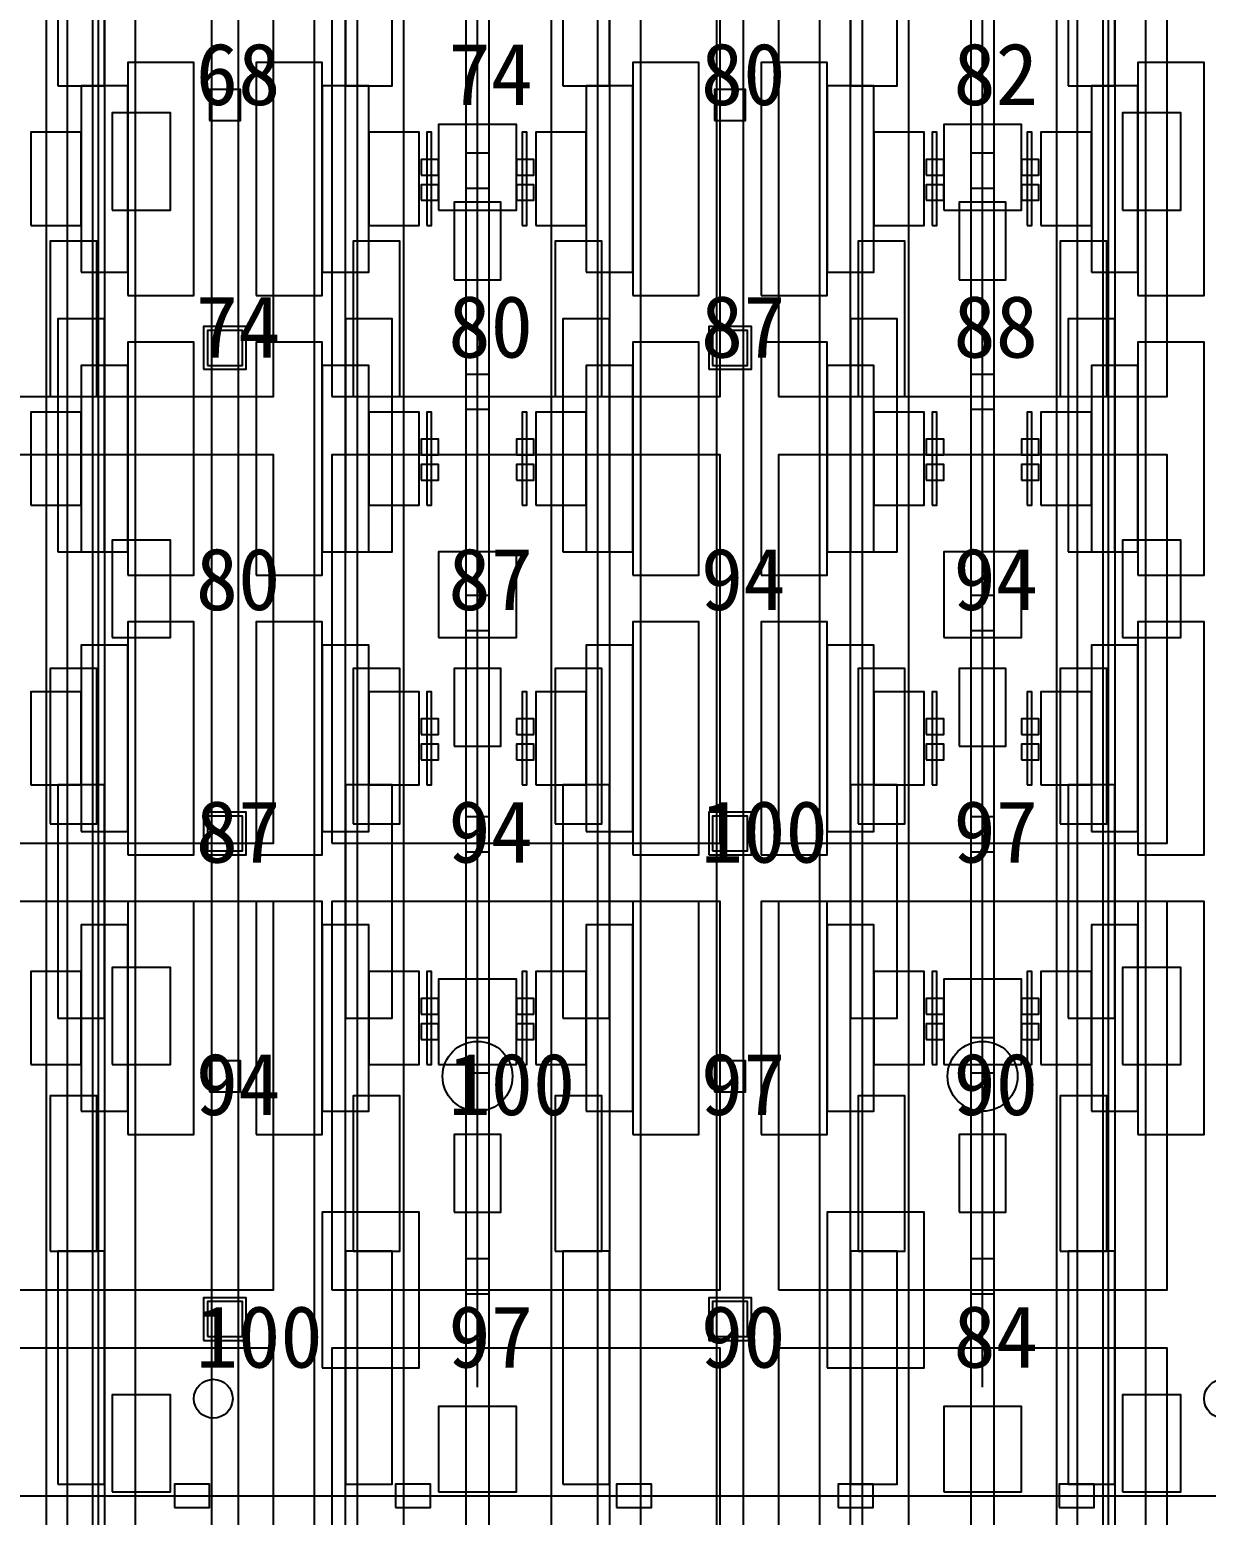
# Model space of a CAD drawing. Header units: metres. Extents: x -1640 to 1560, y -268 to 2338.
# Drawn here: x -351.77 to -321.49, y 2042.2 to 2080.44 of the extents above; entities that cross this region are included whole.
import ezdxf

# ---------------------------------------------------------------- set-up
doc = ezdxf.new("R2010")
doc.units = ezdxf.units.M
for name, color, linetype in [('1F_CHL', 4, 'Continuous'), ('1F_PUMP', 2, 'Continuous'), ('1F_SCR', 3, 'Continuous'), ('1F_STRUCT_COLUMN', 8, 'Continuous'), ('2F_CSF_LATERAL_RACK_CONCEPT', 9, 'Continuous'), ('2F_RFG', 5, 'Continuous'), ('2F_STRUCT_COLUMN', 8, 'Continuous'), ('2F_VMB', 6, 'Continuous'), ('3F_CLEANROOM_OVERHEAD_PIPE_DUCT_CONCEPT', 9, 'Continuous'), ('3F_EHS_EGRESS_DIST_M', 2, 'Continuous'), ('3F_EHS_EXTINGUISHER_HYDRANT_CABINET_CONCEPT', 1, 'Continuous'), ('3F_EHS_GAS_DETECTOR', 6, 'Continuous'), ('3F_ETCH', 2, 'Continuous'), ('3F_FOUP', 5, 'Continuous'), ('3F_OHT', 9, 'Continuous'), ('3F_OHTV', 1, 'Continuous'), ('3F_STK', 3, 'Continuous'), ('3F_STRUCT_COLUMN', 8, 'Continuous'), ('3F_TBAR', 6, 'Continuous'), ('4F_FFU', 1, 'Continuous'), ('4F_STRUCT_PLENUM_TRUSS_CONCEPT', 9, 'Continuous'), ('5F_CHL', 4, 'Continuous'), ('5F_PUMP', 2, 'Continuous'), ('5F_SCR', 3, 'Continuous'), ('5F_STRUCT_COLUMN', 8, 'Continuous'), ('6F_CSF_LATERAL_RACK_CONCEPT', 9, 'Continuous'), ('6F_RFG', 5, 'Continuous'), ('6F_STRUCT_COLUMN', 8, 'Continuous'), ('6F_VMB', 6, 'Continuous'), ('7F_CLEANROOM_OVERHEAD_PIPE_DUCT_CONCEPT', 9, 'Continuous'), ('7F_EHS_EGRESS_DIST_M', 2, 'Continuous'), ('7F_EHS_EXTINGUISHER_HYDRANT_CABINET_CONCEPT', 1, 'Continuous'), ('7F_EHS_GAS_DETECTOR', 6, 'Continuous'), ('7F_ETCH', 2, 'Continuous'), ('7F_FOUP', 5, 'Continuous'), ('7F_OHT', 9, 'Continuous'), ('7F_OHTV', 1, 'Continuous'), ('7F_STK', 3, 'Continuous'), ('7F_STRUCT_COLUMN', 8, 'Continuous'), ('7F_TBAR', 6, 'Continuous'), ('8F_FFU', 1, 'Continuous'), ('8F_STRUCT_PLENUM_TRUSS_CONCEPT', 9, 'Continuous'), ('EHS_TREATED_EXHAUST', 30, 'Continuous'), ('UTIL_PCW.R_CONCEPT', 1, 'Continuous'), ('UTIL_PCW.S_CONCEPT', 6, 'Continuous')]:
    doc.layers.add(name, color=color, linetype=linetype)

msp = doc.modelspace()

# ---------------------------------------------------------------- linework, layer by layer
at = {"layer": '1F_CHL'}
for points in [[(-349.65, 2075.8), (-348.15, 2075.8), (-348.15, 2078.3), (-349.65, 2078.3)], [(-323.65, 2075.8), (-322.15, 2075.8), (-322.15, 2078.3), (-323.65, 2078.3)], [(-349.65, 2064.8), (-348.15, 2064.8), (-348.15, 2067.3), (-349.65, 2067.3)], [(-323.65, 2064.8), (-322.15, 2064.8), (-322.15, 2067.3), (-323.65, 2067.3)], [(-349.65, 2053.8), (-348.15, 2053.8), (-348.15, 2056.3), (-349.65, 2056.3)], [(-323.65, 2053.8), (-322.15, 2053.8), (-322.15, 2056.3), (-323.65, 2056.3)], [(-349.65, 2042.8), (-348.15, 2042.8), (-348.15, 2045.3), (-349.65, 2045.3)], [(-323.65, 2042.8), (-322.15, 2042.8), (-322.15, 2045.3), (-323.65, 2045.3)]]:
    msp.add_lwpolyline(points, close=True, dxfattribs=at)
at = {"layer": '1F_PUMP'}
for points in [[(-351.25, 2071), (-350.05, 2071), (-350.05, 2075), (-351.25, 2075)], [(-343.45, 2071), (-342.25, 2071), (-342.25, 2075), (-343.45, 2075)], [(-338.25, 2071), (-337.05, 2071), (-337.05, 2075), (-338.25, 2075)], [(-330.45, 2071), (-329.25, 2071), (-329.25, 2075), (-330.45, 2075)], [(-325.25, 2071), (-324.05, 2071), (-324.05, 2075), (-325.25, 2075)], [(-351.25, 2060), (-350.05, 2060), (-350.05, 2064), (-351.25, 2064)], [(-343.45, 2060), (-342.25, 2060), (-342.25, 2064), (-343.45, 2064)], [(-338.25, 2060), (-337.05, 2060), (-337.05, 2064), (-338.25, 2064)], [(-330.45, 2060), (-329.25, 2060), (-329.25, 2064), (-330.45, 2064)], [(-325.25, 2060), (-324.05, 2060), (-324.05, 2064), (-325.25, 2064)], [(-351.25, 2049), (-350.05, 2049), (-350.05, 2053), (-351.25, 2053)], [(-343.45, 2049), (-342.25, 2049), (-342.25, 2053), (-343.45, 2053)], [(-338.25, 2049), (-337.05, 2049), (-337.05, 2053), (-338.25, 2053)], [(-330.45, 2049), (-329.25, 2049), (-329.25, 2053), (-330.45, 2053)], [(-325.25, 2049), (-324.05, 2049), (-324.05, 2053), (-325.25, 2053)]]:
    msp.add_lwpolyline(points, close=True, dxfattribs=at)
at = {"layer": '1F_SCR'}
for points in [[(-341.25, 2075.8), (-339.25, 2075.8), (-339.25, 2078), (-341.25, 2078)], [(-328.25, 2075.8), (-326.25, 2075.8), (-326.25, 2078), (-328.25, 2078)], [(-341.25, 2064.8), (-339.25, 2064.8), (-339.25, 2067), (-341.25, 2067)], [(-328.25, 2064.8), (-326.25, 2064.8), (-326.25, 2067), (-328.25, 2067)], [(-341.25, 2053.8), (-339.25, 2053.8), (-339.25, 2056), (-341.25, 2056)], [(-328.25, 2053.8), (-326.25, 2053.8), (-326.25, 2056), (-328.25, 2056)], [(-341.25, 2042.8), (-339.25, 2042.8), (-339.25, 2045), (-341.25, 2045)], [(-328.25, 2042.8), (-326.25, 2042.8), (-326.25, 2045), (-328.25, 2045)]]:
    msp.add_lwpolyline(points, close=True, dxfattribs=at)
at = {"layer": '1F_STRUCT_COLUMN'}
for points in [[(-347.3, 2071.7), (-346.2, 2071.7), (-346.2, 2072.8), (-347.3, 2072.8)], [(-334.3, 2071.7), (-333.2, 2071.7), (-333.2, 2072.8), (-334.3, 2072.8)], [(-347.3, 2059.2), (-346.2, 2059.2), (-346.2, 2060.3), (-347.3, 2060.3)], [(-334.3, 2059.2), (-333.2, 2059.2), (-333.2, 2060.3), (-334.3, 2060.3)], [(-347.3, 2046.7), (-346.2, 2046.7), (-346.2, 2047.8), (-347.3, 2047.8)], [(-334.3, 2046.7), (-333.2, 2046.7), (-333.2, 2047.8), (-334.3, 2047.8)]]:
    msp.add_lwpolyline(points, close=True, dxfattribs=at)
at = {"layer": '2F_CSF_LATERAL_RACK_CONCEPT'}
for points in [[(-349.85, 1970), (-349.05, 1970), (-349.05, 2113), (-349.85, 2113)], [(-344.45, 1970), (-343.65, 1970), (-343.65, 2113), (-344.45, 2113)], [(-336.85, 1970), (-336.05, 1970), (-336.05, 2113), (-336.85, 2113)], [(-331.45, 1970), (-330.65, 1970), (-330.65, 2113), (-331.45, 2113)], [(-323.85, 1970), (-323.05, 1970), (-323.05, 2113), (-323.85, 2113)]]:
    msp.add_lwpolyline(points, close=True, dxfattribs=at)
at = {"layer": '2F_RFG'}
for points in [[(-351.05, 2079), (-349.85, 2079), (-349.85, 2085), (-351.05, 2085)], [(-343.65, 2079), (-342.45, 2079), (-342.45, 2085), (-343.65, 2085)], [(-338.05, 2079), (-336.85, 2079), (-336.85, 2085), (-338.05, 2085)], [(-330.65, 2079), (-329.45, 2079), (-329.45, 2085), (-330.65, 2085)], [(-325.05, 2079), (-323.85, 2079), (-323.85, 2085), (-325.05, 2085)], [(-351.05, 2067), (-349.85, 2067), (-349.85, 2073), (-351.05, 2073)], [(-343.65, 2067), (-342.45, 2067), (-342.45, 2073), (-343.65, 2073)], [(-338.05, 2067), (-336.85, 2067), (-336.85, 2073), (-338.05, 2073)], [(-330.65, 2067), (-329.45, 2067), (-329.45, 2073), (-330.65, 2073)], [(-325.05, 2067), (-323.85, 2067), (-323.85, 2073), (-325.05, 2073)], [(-351.05, 2055), (-349.85, 2055), (-349.85, 2061), (-351.05, 2061)], [(-343.65, 2055), (-342.45, 2055), (-342.45, 2061), (-343.65, 2061)], [(-338.05, 2055), (-336.85, 2055), (-336.85, 2061), (-338.05, 2061)], [(-330.65, 2055), (-329.45, 2055), (-329.45, 2061), (-330.65, 2061)], [(-325.05, 2055), (-323.85, 2055), (-323.85, 2061), (-325.05, 2061)], [(-351.05, 2043), (-349.85, 2043), (-349.85, 2049), (-351.05, 2049)], [(-343.65, 2043), (-342.45, 2043), (-342.45, 2049), (-343.65, 2049)], [(-338.05, 2043), (-336.85, 2043), (-336.85, 2049), (-338.05, 2049)], [(-330.65, 2043), (-329.45, 2043), (-329.45, 2049), (-330.65, 2049)], [(-325.05, 2043), (-323.85, 2043), (-323.85, 2049), (-325.05, 2049)]]:
    msp.add_lwpolyline(points, close=True, dxfattribs=at)
at = {"layer": '2F_STRUCT_COLUMN'}
for points in [[(-347.2, 2071.8), (-346.3, 2071.8), (-346.3, 2072.7), (-347.2, 2072.7)], [(-334.2, 2071.8), (-333.3, 2071.8), (-333.3, 2072.7), (-334.2, 2072.7)], [(-347.2, 2059.3), (-346.3, 2059.3), (-346.3, 2060.2), (-347.2, 2060.2)], [(-334.2, 2059.3), (-333.3, 2059.3), (-333.3, 2060.2), (-334.2, 2060.2)], [(-347.2, 2046.8), (-346.3, 2046.8), (-346.3, 2047.7), (-347.2, 2047.7)], [(-334.2, 2046.8), (-333.3, 2046.8), (-333.3, 2047.7), (-334.2, 2047.7)]]:
    msp.add_lwpolyline(points, close=True, dxfattribs=at)
at = {"layer": '2F_VMB'}
for points in [[(-340.85, 2074), (-339.65, 2074), (-339.65, 2076), (-340.85, 2076)], [(-327.85, 2074), (-326.65, 2074), (-326.65, 2076), (-327.85, 2076)], [(-340.85, 2062), (-339.65, 2062), (-339.65, 2064), (-340.85, 2064)], [(-327.85, 2062), (-326.65, 2062), (-326.65, 2064), (-327.85, 2064)], [(-340.85, 2050), (-339.65, 2050), (-339.65, 2052), (-340.85, 2052)], [(-327.85, 2050), (-326.65, 2050), (-326.65, 2052), (-327.85, 2052)]]:
    msp.add_lwpolyline(points, close=True, dxfattribs=at)
at = {"layer": '3F_CLEANROOM_OVERHEAD_PIPE_DUCT_CONCEPT'}
for points in [[(-351.35, 1969), (-350.15, 1969), (-350.15, 2114), (-351.35, 2114)], [(-343.35, 1969), (-342.15, 1969), (-342.15, 2114), (-343.35, 2114)], [(-338.35, 1969), (-337.15, 1969), (-337.15, 2114), (-338.35, 2114)], [(-330.35, 1969), (-329.15, 1969), (-329.15, 2114), (-330.35, 2114)], [(-325.35, 1969), (-324.15, 1969), (-324.15, 2114), (-325.35, 2114)]]:
    msp.add_lwpolyline(points, close=True, dxfattribs=at)
at = {"layer": '3F_EHS_EXTINGUISHER_HYDRANT_CABINET_CONCEPT'}
for centre in [(-347.05, 2045.2), (-321.05, 2045.2)]:
    msp.add_circle(centre, 0.5, dxfattribs=at)
at = {"layer": '3F_EHS_GAS_DETECTOR'}
for centre in [(-340.25, 2053.5), (-327.25, 2053.5)]:
    msp.add_circle(centre, 0.9, dxfattribs=at)
at = {"layer": '3F_ETCH'}
for points in [[(-349.25, 2073.6), (-347.55, 2073.6), (-347.55, 2079.6), (-349.25, 2079.6)], [(-345.95, 2073.6), (-344.25, 2073.6), (-344.25, 2079.6), (-345.95, 2079.6)], [(-336.25, 2073.6), (-334.55, 2073.6), (-334.55, 2079.6), (-336.25, 2079.6)], [(-332.95, 2073.6), (-331.25, 2073.6), (-331.25, 2079.6), (-332.95, 2079.6)], [(-323.25, 2073.6), (-321.55, 2073.6), (-321.55, 2079.6), (-323.25, 2079.6)], [(-350.45, 2074.2), (-349.25, 2074.2), (-349.25, 2079), (-350.45, 2079)], [(-344.25, 2074.2), (-343.05, 2074.2), (-343.05, 2079), (-344.25, 2079)], [(-337.45, 2074.2), (-336.25, 2074.2), (-336.25, 2079), (-337.45, 2079)], [(-331.25, 2074.2), (-330.05, 2074.2), (-330.05, 2079), (-331.25, 2079)], [(-324.45, 2074.2), (-323.25, 2074.2), (-323.25, 2079), (-324.45, 2079)], [(-351.75, 2075.4), (-350.45, 2075.4), (-350.45, 2077.8), (-351.75, 2077.8)], [(-343.05, 2075.4), (-341.75, 2075.4), (-341.75, 2077.8), (-343.05, 2077.8)], [(-338.75, 2075.4), (-337.45, 2075.4), (-337.45, 2077.8), (-338.75, 2077.8)], [(-330.05, 2075.4), (-328.75, 2075.4), (-328.75, 2077.8), (-330.05, 2077.8)], [(-325.75, 2075.4), (-324.45, 2075.4), (-324.45, 2077.8), (-325.75, 2077.8)], [(-349.25, 2066.4), (-347.55, 2066.4), (-347.55, 2072.4), (-349.25, 2072.4)], [(-345.95, 2066.4), (-344.25, 2066.4), (-344.25, 2072.4), (-345.95, 2072.4)], [(-336.25, 2066.4), (-334.55, 2066.4), (-334.55, 2072.4), (-336.25, 2072.4)], [(-332.95, 2066.4), (-331.25, 2066.4), (-331.25, 2072.4), (-332.95, 2072.4)], [(-323.25, 2066.4), (-321.55, 2066.4), (-321.55, 2072.4), (-323.25, 2072.4)], [(-350.45, 2067), (-349.25, 2067), (-349.25, 2071.8), (-350.45, 2071.8)], [(-344.25, 2067), (-343.05, 2067), (-343.05, 2071.8), (-344.25, 2071.8)], [(-337.45, 2067), (-336.25, 2067), (-336.25, 2071.8), (-337.45, 2071.8)], [(-331.25, 2067), (-330.05, 2067), (-330.05, 2071.8), (-331.25, 2071.8)], [(-324.45, 2067), (-323.25, 2067), (-323.25, 2071.8), (-324.45, 2071.8)], [(-351.75, 2068.2), (-350.45, 2068.2), (-350.45, 2070.6), (-351.75, 2070.6)], [(-343.05, 2068.2), (-341.75, 2068.2), (-341.75, 2070.6), (-343.05, 2070.6)], [(-338.75, 2068.2), (-337.45, 2068.2), (-337.45, 2070.6), (-338.75, 2070.6)], [(-330.05, 2068.2), (-328.75, 2068.2), (-328.75, 2070.6), (-330.05, 2070.6)], [(-325.75, 2068.2), (-324.45, 2068.2), (-324.45, 2070.6), (-325.75, 2070.6)], [(-349.25, 2059.2), (-347.55, 2059.2), (-347.55, 2065.2), (-349.25, 2065.2)], [(-345.95, 2059.2), (-344.25, 2059.2), (-344.25, 2065.2), (-345.95, 2065.2)], [(-336.25, 2059.2), (-334.55, 2059.2), (-334.55, 2065.2), (-336.25, 2065.2)], [(-332.95, 2059.2), (-331.25, 2059.2), (-331.25, 2065.2), (-332.95, 2065.2)], [(-323.25, 2059.2), (-321.55, 2059.2), (-321.55, 2065.2), (-323.25, 2065.2)], [(-350.45, 2059.8), (-349.25, 2059.8), (-349.25, 2064.6), (-350.45, 2064.6)], [(-344.25, 2059.8), (-343.05, 2059.8), (-343.05, 2064.6), (-344.25, 2064.6)], [(-337.45, 2059.8), (-336.25, 2059.8), (-336.25, 2064.6), (-337.45, 2064.6)], [(-331.25, 2059.8), (-330.05, 2059.8), (-330.05, 2064.6), (-331.25, 2064.6)], [(-324.45, 2059.8), (-323.25, 2059.8), (-323.25, 2064.6), (-324.45, 2064.6)], [(-351.75, 2061), (-350.45, 2061), (-350.45, 2063.4), (-351.75, 2063.4)], [(-343.05, 2061), (-341.75, 2061), (-341.75, 2063.4), (-343.05, 2063.4)], [(-338.75, 2061), (-337.45, 2061), (-337.45, 2063.4), (-338.75, 2063.4)], [(-330.05, 2061), (-328.75, 2061), (-328.75, 2063.4), (-330.05, 2063.4)], [(-325.75, 2061), (-324.45, 2061), (-324.45, 2063.4), (-325.75, 2063.4)], [(-349.25, 2052), (-347.55, 2052), (-347.55, 2058), (-349.25, 2058)], [(-345.95, 2052), (-344.25, 2052), (-344.25, 2058), (-345.95, 2058)], [(-336.25, 2052), (-334.55, 2052), (-334.55, 2058), (-336.25, 2058)], [(-332.95, 2052), (-331.25, 2052), (-331.25, 2058), (-332.95, 2058)], [(-323.25, 2052), (-321.55, 2052), (-321.55, 2058), (-323.25, 2058)], [(-350.45, 2052.6), (-349.25, 2052.6), (-349.25, 2057.4), (-350.45, 2057.4)], [(-344.25, 2052.6), (-343.05, 2052.6), (-343.05, 2057.4), (-344.25, 2057.4)], [(-337.45, 2052.6), (-336.25, 2052.6), (-336.25, 2057.4), (-337.45, 2057.4)], [(-331.25, 2052.6), (-330.05, 2052.6), (-330.05, 2057.4), (-331.25, 2057.4)], [(-324.45, 2052.6), (-323.25, 2052.6), (-323.25, 2057.4), (-324.45, 2057.4)], [(-351.75, 2053.8), (-350.45, 2053.8), (-350.45, 2056.2), (-351.75, 2056.2)], [(-343.05, 2053.8), (-341.75, 2053.8), (-341.75, 2056.2), (-343.05, 2056.2)], [(-338.75, 2053.8), (-337.45, 2053.8), (-337.45, 2056.2), (-338.75, 2056.2)], [(-330.05, 2053.8), (-328.75, 2053.8), (-328.75, 2056.2), (-330.05, 2056.2)], [(-325.75, 2053.8), (-324.45, 2053.8), (-324.45, 2056.2), (-325.75, 2056.2)]]:
    msp.add_lwpolyline(points, close=True, dxfattribs=at)
at = {"layer": '3F_FOUP'}
for points in [[(-341.7, 2076.7), (-341.25, 2076.7), (-341.25, 2077.1), (-341.7, 2077.1)], [(-339.25, 2076.7), (-338.8, 2076.7), (-338.8, 2077.1), (-339.25, 2077.1)], [(-328.7, 2076.7), (-328.25, 2076.7), (-328.25, 2077.1), (-328.7, 2077.1)], [(-326.25, 2076.7), (-325.8, 2076.7), (-325.8, 2077.1), (-326.25, 2077.1)], [(-341.7, 2076.05), (-341.25, 2076.05), (-341.25, 2076.45), (-341.7, 2076.45)], [(-339.25, 2076.05), (-338.8, 2076.05), (-338.8, 2076.45), (-339.25, 2076.45)], [(-328.7, 2076.05), (-328.25, 2076.05), (-328.25, 2076.45), (-328.7, 2076.45)], [(-326.25, 2076.05), (-325.8, 2076.05), (-325.8, 2076.45), (-326.25, 2076.45)], [(-341.7, 2069.5), (-341.25, 2069.5), (-341.25, 2069.9), (-341.7, 2069.9)], [(-339.25, 2069.5), (-338.8, 2069.5), (-338.8, 2069.9), (-339.25, 2069.9)], [(-328.7, 2069.5), (-328.25, 2069.5), (-328.25, 2069.9), (-328.7, 2069.9)], [(-326.25, 2069.5), (-325.8, 2069.5), (-325.8, 2069.9), (-326.25, 2069.9)], [(-341.7, 2068.85), (-341.25, 2068.85), (-341.25, 2069.25), (-341.7, 2069.25)], [(-339.25, 2068.85), (-338.8, 2068.85), (-338.8, 2069.25), (-339.25, 2069.25)], [(-328.7, 2068.85), (-328.25, 2068.85), (-328.25, 2069.25), (-328.7, 2069.25)], [(-326.25, 2068.85), (-325.8, 2068.85), (-325.8, 2069.25), (-326.25, 2069.25)], [(-341.7, 2062.3), (-341.25, 2062.3), (-341.25, 2062.7), (-341.7, 2062.7)], [(-339.25, 2062.3), (-338.8, 2062.3), (-338.8, 2062.7), (-339.25, 2062.7)], [(-328.7, 2062.3), (-328.25, 2062.3), (-328.25, 2062.7), (-328.7, 2062.7)], [(-326.25, 2062.3), (-325.8, 2062.3), (-325.8, 2062.7), (-326.25, 2062.7)], [(-341.7, 2061.65), (-341.25, 2061.65), (-341.25, 2062.05), (-341.7, 2062.05)], [(-339.25, 2061.65), (-338.8, 2061.65), (-338.8, 2062.05), (-339.25, 2062.05)], [(-328.7, 2061.65), (-328.25, 2061.65), (-328.25, 2062.05), (-328.7, 2062.05)], [(-326.25, 2061.65), (-325.8, 2061.65), (-325.8, 2062.05), (-326.25, 2062.05)], [(-341.7, 2055.1), (-341.25, 2055.1), (-341.25, 2055.5), (-341.7, 2055.5)], [(-339.25, 2055.1), (-338.8, 2055.1), (-338.8, 2055.5), (-339.25, 2055.5)], [(-328.7, 2055.1), (-328.25, 2055.1), (-328.25, 2055.5), (-328.7, 2055.5)], [(-326.25, 2055.1), (-325.8, 2055.1), (-325.8, 2055.5), (-326.25, 2055.5)], [(-341.7, 2054.45), (-341.25, 2054.45), (-341.25, 2054.85), (-341.7, 2054.85)], [(-339.25, 2054.45), (-338.8, 2054.45), (-338.8, 2054.85), (-339.25, 2054.85)], [(-328.7, 2054.45), (-328.25, 2054.45), (-328.25, 2054.85), (-328.7, 2054.85)], [(-326.25, 2054.45), (-325.8, 2054.45), (-325.8, 2054.85), (-326.25, 2054.85)]]:
    msp.add_lwpolyline(points, close=True, dxfattribs=at)
at = {"layer": '3F_OHT'}
for p, q in [((-340.25, 2045.5), (-340.25, 2114)), ((-327.25, 2045.5), (-327.25, 2114)), ((-470, 2042.7), (-249.5, 2042.7))]:
    msp.add_line(p, q, dxfattribs=at)
at = {"layer": '3F_OHTV'}
for points in [[(-340.55, 2076.36), (-339.95, 2076.36), (-339.95, 2077.26), (-340.55, 2077.26)], [(-327.55, 2076.36), (-326.95, 2076.36), (-326.95, 2077.26), (-327.55, 2077.26)], [(-340.55, 2070.67), (-339.95, 2070.67), (-339.95, 2071.57), (-340.55, 2071.57)], [(-327.55, 2070.67), (-326.95, 2070.67), (-326.95, 2071.57), (-327.55, 2071.57)], [(-340.55, 2064.98), (-339.95, 2064.98), (-339.95, 2065.88), (-340.55, 2065.88)], [(-327.55, 2064.98), (-326.95, 2064.98), (-326.95, 2065.88), (-327.55, 2065.88)], [(-340.55, 2059.28), (-339.95, 2059.28), (-339.95, 2060.18), (-340.55, 2060.18)], [(-327.55, 2059.28), (-326.95, 2059.28), (-326.95, 2060.18), (-327.55, 2060.18)], [(-340.55, 2053.59), (-339.95, 2053.59), (-339.95, 2054.49), (-340.55, 2054.49)], [(-327.55, 2053.59), (-326.95, 2053.59), (-326.95, 2054.49), (-327.55, 2054.49)], [(-340.55, 2047.9), (-339.95, 2047.9), (-339.95, 2048.8), (-340.55, 2048.8)], [(-327.55, 2047.9), (-326.95, 2047.9), (-326.95, 2048.8), (-327.55, 2048.8)], [(-348.05, 2042.4), (-347.15, 2042.4), (-347.15, 2043), (-348.05, 2043)], [(-342.36, 2042.4), (-341.46, 2042.4), (-341.46, 2043), (-342.36, 2043)], [(-336.67, 2042.4), (-335.77, 2042.4), (-335.77, 2043), (-336.67, 2043)], [(-330.97, 2042.4), (-330.07, 2042.4), (-330.07, 2043), (-330.97, 2043)], [(-325.28, 2042.4), (-324.38, 2042.4), (-324.38, 2043), (-325.28, 2043)]]:
    msp.add_lwpolyline(points, close=True, dxfattribs=at)
at = {"layer": '3F_STK'}
for points in [[(-344.25, 2046), (-341.75, 2046), (-341.75, 2050), (-344.25, 2050)], [(-331.25, 2046), (-328.75, 2046), (-328.75, 2050), (-331.25, 2050)]]:
    msp.add_lwpolyline(points, close=True, dxfattribs=at)
at = {"layer": '3F_STRUCT_COLUMN'}
for points in [[(-347.15, 2078.1), (-346.35, 2078.1), (-346.35, 2078.9), (-347.15, 2078.9)], [(-334.15, 2078.1), (-333.35, 2078.1), (-333.35, 2078.9), (-334.15, 2078.9)], [(-347.15, 2053.1), (-346.35, 2053.1), (-346.35, 2053.9), (-347.15, 2053.9)], [(-334.15, 2053.1), (-333.35, 2053.1), (-333.35, 2053.9), (-334.15, 2053.9)]]:
    msp.add_lwpolyline(points, close=True, dxfattribs=at)
at = {"layer": '3F_TBAR'}
for points in [[(-341.55, 2075.4), (-341.43, 2075.4), (-341.43, 2077.8), (-341.55, 2077.8)], [(-339.1, 2075.4), (-338.98, 2075.4), (-338.98, 2077.8), (-339.1, 2077.8)], [(-328.55, 2075.4), (-328.43, 2075.4), (-328.43, 2077.8), (-328.55, 2077.8)], [(-326.1, 2075.4), (-325.98, 2075.4), (-325.98, 2077.8), (-326.1, 2077.8)], [(-341.55, 2068.2), (-341.43, 2068.2), (-341.43, 2070.6), (-341.55, 2070.6)], [(-339.1, 2068.2), (-338.98, 2068.2), (-338.98, 2070.6), (-339.1, 2070.6)], [(-328.55, 2068.2), (-328.43, 2068.2), (-328.43, 2070.6), (-328.55, 2070.6)], [(-326.1, 2068.2), (-325.98, 2068.2), (-325.98, 2070.6), (-326.1, 2070.6)], [(-341.55, 2061), (-341.43, 2061), (-341.43, 2063.4), (-341.55, 2063.4)], [(-339.1, 2061), (-338.98, 2061), (-338.98, 2063.4), (-339.1, 2063.4)], [(-328.55, 2061), (-328.43, 2061), (-328.43, 2063.4), (-328.55, 2063.4)], [(-326.1, 2061), (-325.98, 2061), (-325.98, 2063.4), (-326.1, 2063.4)], [(-341.55, 2053.8), (-341.43, 2053.8), (-341.43, 2056.2), (-341.55, 2056.2)], [(-339.1, 2053.8), (-338.98, 2053.8), (-338.98, 2056.2), (-339.1, 2056.2)], [(-328.55, 2053.8), (-328.43, 2053.8), (-328.43, 2056.2), (-328.55, 2056.2)], [(-326.1, 2053.8), (-325.98, 2053.8), (-325.98, 2056.2), (-326.1, 2056.2)]]:
    msp.add_lwpolyline(points, close=True, dxfattribs=at)
at = {"layer": '4F_FFU'}
for points in [[(-355.5, 2071), (-345.5, 2071), (-345.5, 2081), (-355.5, 2081)], [(-344, 2071), (-334, 2071), (-334, 2081), (-344, 2081)], [(-332.5, 2071), (-322.5, 2071), (-322.5, 2081), (-332.5, 2081)], [(-355.5, 2059.5), (-345.5, 2059.5), (-345.5, 2069.5), (-355.5, 2069.5)], [(-344, 2059.5), (-334, 2059.5), (-334, 2069.5), (-344, 2069.5)], [(-332.5, 2059.5), (-322.5, 2059.5), (-322.5, 2069.5), (-332.5, 2069.5)], [(-355.5, 2048), (-345.5, 2048), (-345.5, 2058), (-355.5, 2058)], [(-344, 2048), (-334, 2048), (-334, 2058), (-344, 2058)], [(-332.5, 2048), (-322.5, 2048), (-322.5, 2058), (-332.5, 2058)], [(-355.5, 2036.5), (-345.5, 2036.5), (-345.5, 2046.5), (-355.5, 2046.5)], [(-344, 2036.5), (-334, 2036.5), (-334, 2046.5), (-344, 2046.5)], [(-332.5, 2036.5), (-322.5, 2036.5), (-322.5, 2046.5), (-332.5, 2046.5)]]:
    msp.add_lwpolyline(points, close=True, dxfattribs=at)
at = {"layer": '4F_STRUCT_PLENUM_TRUSS_CONCEPT'}
for points in [[(-347.1, 1966), (-346.4, 1966), (-346.4, 2117), (-347.1, 2117)], [(-334.1, 1966), (-333.4, 1966), (-333.4, 2117), (-334.1, 2117)]]:
    msp.add_lwpolyline(points, close=True, dxfattribs=at)
at = {"layer": '5F_CHL'}
for points in [[(-349.65, 2075.8), (-348.15, 2075.8), (-348.15, 2078.3), (-349.65, 2078.3)], [(-323.65, 2075.8), (-322.15, 2075.8), (-322.15, 2078.3), (-323.65, 2078.3)], [(-349.65, 2064.8), (-348.15, 2064.8), (-348.15, 2067.3), (-349.65, 2067.3)], [(-323.65, 2064.8), (-322.15, 2064.8), (-322.15, 2067.3), (-323.65, 2067.3)], [(-349.65, 2053.8), (-348.15, 2053.8), (-348.15, 2056.3), (-349.65, 2056.3)], [(-323.65, 2053.8), (-322.15, 2053.8), (-322.15, 2056.3), (-323.65, 2056.3)], [(-349.65, 2042.8), (-348.15, 2042.8), (-348.15, 2045.3), (-349.65, 2045.3)], [(-323.65, 2042.8), (-322.15, 2042.8), (-322.15, 2045.3), (-323.65, 2045.3)]]:
    msp.add_lwpolyline(points, close=True, dxfattribs=at)
at = {"layer": '5F_PUMP'}
for points in [[(-351.25, 2071), (-350.05, 2071), (-350.05, 2075), (-351.25, 2075)], [(-343.45, 2071), (-342.25, 2071), (-342.25, 2075), (-343.45, 2075)], [(-338.25, 2071), (-337.05, 2071), (-337.05, 2075), (-338.25, 2075)], [(-330.45, 2071), (-329.25, 2071), (-329.25, 2075), (-330.45, 2075)], [(-325.25, 2071), (-324.05, 2071), (-324.05, 2075), (-325.25, 2075)], [(-351.25, 2060), (-350.05, 2060), (-350.05, 2064), (-351.25, 2064)], [(-343.45, 2060), (-342.25, 2060), (-342.25, 2064), (-343.45, 2064)], [(-338.25, 2060), (-337.05, 2060), (-337.05, 2064), (-338.25, 2064)], [(-330.45, 2060), (-329.25, 2060), (-329.25, 2064), (-330.45, 2064)], [(-325.25, 2060), (-324.05, 2060), (-324.05, 2064), (-325.25, 2064)], [(-351.25, 2049), (-350.05, 2049), (-350.05, 2053), (-351.25, 2053)], [(-343.45, 2049), (-342.25, 2049), (-342.25, 2053), (-343.45, 2053)], [(-338.25, 2049), (-337.05, 2049), (-337.05, 2053), (-338.25, 2053)], [(-330.45, 2049), (-329.25, 2049), (-329.25, 2053), (-330.45, 2053)], [(-325.25, 2049), (-324.05, 2049), (-324.05, 2053), (-325.25, 2053)]]:
    msp.add_lwpolyline(points, close=True, dxfattribs=at)
at = {"layer": '5F_SCR'}
for points in [[(-341.25, 2075.8), (-339.25, 2075.8), (-339.25, 2078), (-341.25, 2078)], [(-328.25, 2075.8), (-326.25, 2075.8), (-326.25, 2078), (-328.25, 2078)], [(-341.25, 2064.8), (-339.25, 2064.8), (-339.25, 2067), (-341.25, 2067)], [(-328.25, 2064.8), (-326.25, 2064.8), (-326.25, 2067), (-328.25, 2067)], [(-341.25, 2053.8), (-339.25, 2053.8), (-339.25, 2056), (-341.25, 2056)], [(-328.25, 2053.8), (-326.25, 2053.8), (-326.25, 2056), (-328.25, 2056)], [(-341.25, 2042.8), (-339.25, 2042.8), (-339.25, 2045), (-341.25, 2045)], [(-328.25, 2042.8), (-326.25, 2042.8), (-326.25, 2045), (-328.25, 2045)]]:
    msp.add_lwpolyline(points, close=True, dxfattribs=at)
at = {"layer": '5F_STRUCT_COLUMN'}
for points in [[(-347.3, 2071.7), (-346.2, 2071.7), (-346.2, 2072.8), (-347.3, 2072.8)], [(-334.3, 2071.7), (-333.2, 2071.7), (-333.2, 2072.8), (-334.3, 2072.8)], [(-347.3, 2059.2), (-346.2, 2059.2), (-346.2, 2060.3), (-347.3, 2060.3)], [(-334.3, 2059.2), (-333.2, 2059.2), (-333.2, 2060.3), (-334.3, 2060.3)], [(-347.3, 2046.7), (-346.2, 2046.7), (-346.2, 2047.8), (-347.3, 2047.8)], [(-334.3, 2046.7), (-333.2, 2046.7), (-333.2, 2047.8), (-334.3, 2047.8)]]:
    msp.add_lwpolyline(points, close=True, dxfattribs=at)
at = {"layer": '6F_CSF_LATERAL_RACK_CONCEPT'}
for points in [[(-349.85, 1970), (-349.05, 1970), (-349.05, 2113), (-349.85, 2113)], [(-344.45, 1970), (-343.65, 1970), (-343.65, 2113), (-344.45, 2113)], [(-336.85, 1970), (-336.05, 1970), (-336.05, 2113), (-336.85, 2113)], [(-331.45, 1970), (-330.65, 1970), (-330.65, 2113), (-331.45, 2113)], [(-323.85, 1970), (-323.05, 1970), (-323.05, 2113), (-323.85, 2113)]]:
    msp.add_lwpolyline(points, close=True, dxfattribs=at)
at = {"layer": '6F_RFG'}
for points in [[(-351.05, 2079), (-349.85, 2079), (-349.85, 2085), (-351.05, 2085)], [(-343.65, 2079), (-342.45, 2079), (-342.45, 2085), (-343.65, 2085)], [(-338.05, 2079), (-336.85, 2079), (-336.85, 2085), (-338.05, 2085)], [(-330.65, 2079), (-329.45, 2079), (-329.45, 2085), (-330.65, 2085)], [(-325.05, 2079), (-323.85, 2079), (-323.85, 2085), (-325.05, 2085)], [(-351.05, 2067), (-349.85, 2067), (-349.85, 2073), (-351.05, 2073)], [(-343.65, 2067), (-342.45, 2067), (-342.45, 2073), (-343.65, 2073)], [(-338.05, 2067), (-336.85, 2067), (-336.85, 2073), (-338.05, 2073)], [(-330.65, 2067), (-329.45, 2067), (-329.45, 2073), (-330.65, 2073)], [(-325.05, 2067), (-323.85, 2067), (-323.85, 2073), (-325.05, 2073)], [(-351.05, 2055), (-349.85, 2055), (-349.85, 2061), (-351.05, 2061)], [(-343.65, 2055), (-342.45, 2055), (-342.45, 2061), (-343.65, 2061)], [(-338.05, 2055), (-336.85, 2055), (-336.85, 2061), (-338.05, 2061)], [(-330.65, 2055), (-329.45, 2055), (-329.45, 2061), (-330.65, 2061)], [(-325.05, 2055), (-323.85, 2055), (-323.85, 2061), (-325.05, 2061)], [(-351.05, 2043), (-349.85, 2043), (-349.85, 2049), (-351.05, 2049)], [(-343.65, 2043), (-342.45, 2043), (-342.45, 2049), (-343.65, 2049)], [(-338.05, 2043), (-336.85, 2043), (-336.85, 2049), (-338.05, 2049)], [(-330.65, 2043), (-329.45, 2043), (-329.45, 2049), (-330.65, 2049)], [(-325.05, 2043), (-323.85, 2043), (-323.85, 2049), (-325.05, 2049)]]:
    msp.add_lwpolyline(points, close=True, dxfattribs=at)
at = {"layer": '6F_STRUCT_COLUMN'}
for points in [[(-347.2, 2071.8), (-346.3, 2071.8), (-346.3, 2072.7), (-347.2, 2072.7)], [(-334.2, 2071.8), (-333.3, 2071.8), (-333.3, 2072.7), (-334.2, 2072.7)], [(-347.2, 2059.3), (-346.3, 2059.3), (-346.3, 2060.2), (-347.2, 2060.2)], [(-334.2, 2059.3), (-333.3, 2059.3), (-333.3, 2060.2), (-334.2, 2060.2)], [(-347.2, 2046.8), (-346.3, 2046.8), (-346.3, 2047.7), (-347.2, 2047.7)], [(-334.2, 2046.8), (-333.3, 2046.8), (-333.3, 2047.7), (-334.2, 2047.7)]]:
    msp.add_lwpolyline(points, close=True, dxfattribs=at)
at = {"layer": '6F_VMB'}
for points in [[(-340.85, 2074), (-339.65, 2074), (-339.65, 2076), (-340.85, 2076)], [(-327.85, 2074), (-326.65, 2074), (-326.65, 2076), (-327.85, 2076)], [(-340.85, 2062), (-339.65, 2062), (-339.65, 2064), (-340.85, 2064)], [(-327.85, 2062), (-326.65, 2062), (-326.65, 2064), (-327.85, 2064)], [(-340.85, 2050), (-339.65, 2050), (-339.65, 2052), (-340.85, 2052)], [(-327.85, 2050), (-326.65, 2050), (-326.65, 2052), (-327.85, 2052)]]:
    msp.add_lwpolyline(points, close=True, dxfattribs=at)
at = {"layer": '7F_CLEANROOM_OVERHEAD_PIPE_DUCT_CONCEPT'}
for points in [[(-351.35, 1969), (-350.15, 1969), (-350.15, 2114), (-351.35, 2114)], [(-343.35, 1969), (-342.15, 1969), (-342.15, 2114), (-343.35, 2114)], [(-338.35, 1969), (-337.15, 1969), (-337.15, 2114), (-338.35, 2114)], [(-330.35, 1969), (-329.15, 1969), (-329.15, 2114), (-330.35, 2114)], [(-325.35, 1969), (-324.15, 1969), (-324.15, 2114), (-325.35, 2114)]]:
    msp.add_lwpolyline(points, close=True, dxfattribs=at)
at = {"layer": '7F_EHS_EXTINGUISHER_HYDRANT_CABINET_CONCEPT'}
for centre in [(-347.05, 2045.2), (-321.05, 2045.2)]:
    msp.add_circle(centre, 0.5, dxfattribs=at)
at = {"layer": '7F_EHS_GAS_DETECTOR'}
for centre in [(-340.25, 2053.5), (-327.25, 2053.5)]:
    msp.add_circle(centre, 0.9, dxfattribs=at)
at = {"layer": '7F_ETCH'}
for points in [[(-349.25, 2073.6), (-347.55, 2073.6), (-347.55, 2079.6), (-349.25, 2079.6)], [(-345.95, 2073.6), (-344.25, 2073.6), (-344.25, 2079.6), (-345.95, 2079.6)], [(-336.25, 2073.6), (-334.55, 2073.6), (-334.55, 2079.6), (-336.25, 2079.6)], [(-332.95, 2073.6), (-331.25, 2073.6), (-331.25, 2079.6), (-332.95, 2079.6)], [(-323.25, 2073.6), (-321.55, 2073.6), (-321.55, 2079.6), (-323.25, 2079.6)], [(-350.45, 2074.2), (-349.25, 2074.2), (-349.25, 2079), (-350.45, 2079)], [(-344.25, 2074.2), (-343.05, 2074.2), (-343.05, 2079), (-344.25, 2079)], [(-337.45, 2074.2), (-336.25, 2074.2), (-336.25, 2079), (-337.45, 2079)], [(-331.25, 2074.2), (-330.05, 2074.2), (-330.05, 2079), (-331.25, 2079)], [(-324.45, 2074.2), (-323.25, 2074.2), (-323.25, 2079), (-324.45, 2079)], [(-351.75, 2075.4), (-350.45, 2075.4), (-350.45, 2077.8), (-351.75, 2077.8)], [(-343.05, 2075.4), (-341.75, 2075.4), (-341.75, 2077.8), (-343.05, 2077.8)], [(-338.75, 2075.4), (-337.45, 2075.4), (-337.45, 2077.8), (-338.75, 2077.8)], [(-330.05, 2075.4), (-328.75, 2075.4), (-328.75, 2077.8), (-330.05, 2077.8)], [(-325.75, 2075.4), (-324.45, 2075.4), (-324.45, 2077.8), (-325.75, 2077.8)], [(-349.25, 2066.4), (-347.55, 2066.4), (-347.55, 2072.4), (-349.25, 2072.4)], [(-345.95, 2066.4), (-344.25, 2066.4), (-344.25, 2072.4), (-345.95, 2072.4)], [(-336.25, 2066.4), (-334.55, 2066.4), (-334.55, 2072.4), (-336.25, 2072.4)], [(-332.95, 2066.4), (-331.25, 2066.4), (-331.25, 2072.4), (-332.95, 2072.4)], [(-323.25, 2066.4), (-321.55, 2066.4), (-321.55, 2072.4), (-323.25, 2072.4)], [(-350.45, 2067), (-349.25, 2067), (-349.25, 2071.8), (-350.45, 2071.8)], [(-344.25, 2067), (-343.05, 2067), (-343.05, 2071.8), (-344.25, 2071.8)], [(-337.45, 2067), (-336.25, 2067), (-336.25, 2071.8), (-337.45, 2071.8)], [(-331.25, 2067), (-330.05, 2067), (-330.05, 2071.8), (-331.25, 2071.8)], [(-324.45, 2067), (-323.25, 2067), (-323.25, 2071.8), (-324.45, 2071.8)], [(-351.75, 2068.2), (-350.45, 2068.2), (-350.45, 2070.6), (-351.75, 2070.6)], [(-343.05, 2068.2), (-341.75, 2068.2), (-341.75, 2070.6), (-343.05, 2070.6)], [(-338.75, 2068.2), (-337.45, 2068.2), (-337.45, 2070.6), (-338.75, 2070.6)], [(-330.05, 2068.2), (-328.75, 2068.2), (-328.75, 2070.6), (-330.05, 2070.6)], [(-325.75, 2068.2), (-324.45, 2068.2), (-324.45, 2070.6), (-325.75, 2070.6)], [(-349.25, 2059.2), (-347.55, 2059.2), (-347.55, 2065.2), (-349.25, 2065.2)], [(-345.95, 2059.2), (-344.25, 2059.2), (-344.25, 2065.2), (-345.95, 2065.2)], [(-336.25, 2059.2), (-334.55, 2059.2), (-334.55, 2065.2), (-336.25, 2065.2)], [(-332.95, 2059.2), (-331.25, 2059.2), (-331.25, 2065.2), (-332.95, 2065.2)], [(-323.25, 2059.2), (-321.55, 2059.2), (-321.55, 2065.2), (-323.25, 2065.2)], [(-350.45, 2059.8), (-349.25, 2059.8), (-349.25, 2064.6), (-350.45, 2064.6)], [(-344.25, 2059.8), (-343.05, 2059.8), (-343.05, 2064.6), (-344.25, 2064.6)], [(-337.45, 2059.8), (-336.25, 2059.8), (-336.25, 2064.6), (-337.45, 2064.6)], [(-331.25, 2059.8), (-330.05, 2059.8), (-330.05, 2064.6), (-331.25, 2064.6)], [(-324.45, 2059.8), (-323.25, 2059.8), (-323.25, 2064.6), (-324.45, 2064.6)], [(-351.75, 2061), (-350.45, 2061), (-350.45, 2063.4), (-351.75, 2063.4)], [(-343.05, 2061), (-341.75, 2061), (-341.75, 2063.4), (-343.05, 2063.4)], [(-338.75, 2061), (-337.45, 2061), (-337.45, 2063.4), (-338.75, 2063.4)], [(-330.05, 2061), (-328.75, 2061), (-328.75, 2063.4), (-330.05, 2063.4)], [(-325.75, 2061), (-324.45, 2061), (-324.45, 2063.4), (-325.75, 2063.4)], [(-349.25, 2052), (-347.55, 2052), (-347.55, 2058), (-349.25, 2058)], [(-345.95, 2052), (-344.25, 2052), (-344.25, 2058), (-345.95, 2058)], [(-336.25, 2052), (-334.55, 2052), (-334.55, 2058), (-336.25, 2058)], [(-332.95, 2052), (-331.25, 2052), (-331.25, 2058), (-332.95, 2058)], [(-323.25, 2052), (-321.55, 2052), (-321.55, 2058), (-323.25, 2058)], [(-350.45, 2052.6), (-349.25, 2052.6), (-349.25, 2057.4), (-350.45, 2057.4)], [(-344.25, 2052.6), (-343.05, 2052.6), (-343.05, 2057.4), (-344.25, 2057.4)], [(-337.45, 2052.6), (-336.25, 2052.6), (-336.25, 2057.4), (-337.45, 2057.4)], [(-331.25, 2052.6), (-330.05, 2052.6), (-330.05, 2057.4), (-331.25, 2057.4)], [(-324.45, 2052.6), (-323.25, 2052.6), (-323.25, 2057.4), (-324.45, 2057.4)], [(-351.75, 2053.8), (-350.45, 2053.8), (-350.45, 2056.2), (-351.75, 2056.2)], [(-343.05, 2053.8), (-341.75, 2053.8), (-341.75, 2056.2), (-343.05, 2056.2)], [(-338.75, 2053.8), (-337.45, 2053.8), (-337.45, 2056.2), (-338.75, 2056.2)], [(-330.05, 2053.8), (-328.75, 2053.8), (-328.75, 2056.2), (-330.05, 2056.2)], [(-325.75, 2053.8), (-324.45, 2053.8), (-324.45, 2056.2), (-325.75, 2056.2)]]:
    msp.add_lwpolyline(points, close=True, dxfattribs=at)
at = {"layer": '7F_FOUP'}
for points in [[(-341.7, 2076.7), (-341.25, 2076.7), (-341.25, 2077.1), (-341.7, 2077.1)], [(-339.25, 2076.7), (-338.8, 2076.7), (-338.8, 2077.1), (-339.25, 2077.1)], [(-328.7, 2076.7), (-328.25, 2076.7), (-328.25, 2077.1), (-328.7, 2077.1)], [(-326.25, 2076.7), (-325.8, 2076.7), (-325.8, 2077.1), (-326.25, 2077.1)], [(-341.7, 2076.05), (-341.25, 2076.05), (-341.25, 2076.45), (-341.7, 2076.45)], [(-339.25, 2076.05), (-338.8, 2076.05), (-338.8, 2076.45), (-339.25, 2076.45)], [(-328.7, 2076.05), (-328.25, 2076.05), (-328.25, 2076.45), (-328.7, 2076.45)], [(-326.25, 2076.05), (-325.8, 2076.05), (-325.8, 2076.45), (-326.25, 2076.45)], [(-341.7, 2069.5), (-341.25, 2069.5), (-341.25, 2069.9), (-341.7, 2069.9)], [(-339.25, 2069.5), (-338.8, 2069.5), (-338.8, 2069.9), (-339.25, 2069.9)], [(-328.7, 2069.5), (-328.25, 2069.5), (-328.25, 2069.9), (-328.7, 2069.9)], [(-326.25, 2069.5), (-325.8, 2069.5), (-325.8, 2069.9), (-326.25, 2069.9)], [(-341.7, 2068.85), (-341.25, 2068.85), (-341.25, 2069.25), (-341.7, 2069.25)], [(-339.25, 2068.85), (-338.8, 2068.85), (-338.8, 2069.25), (-339.25, 2069.25)], [(-328.7, 2068.85), (-328.25, 2068.85), (-328.25, 2069.25), (-328.7, 2069.25)], [(-326.25, 2068.85), (-325.8, 2068.85), (-325.8, 2069.25), (-326.25, 2069.25)], [(-341.7, 2062.3), (-341.25, 2062.3), (-341.25, 2062.7), (-341.7, 2062.7)], [(-339.25, 2062.3), (-338.8, 2062.3), (-338.8, 2062.7), (-339.25, 2062.7)], [(-328.7, 2062.3), (-328.25, 2062.3), (-328.25, 2062.7), (-328.7, 2062.7)], [(-326.25, 2062.3), (-325.8, 2062.3), (-325.8, 2062.7), (-326.25, 2062.7)], [(-341.7, 2061.65), (-341.25, 2061.65), (-341.25, 2062.05), (-341.7, 2062.05)], [(-339.25, 2061.65), (-338.8, 2061.65), (-338.8, 2062.05), (-339.25, 2062.05)], [(-328.7, 2061.65), (-328.25, 2061.65), (-328.25, 2062.05), (-328.7, 2062.05)], [(-326.25, 2061.65), (-325.8, 2061.65), (-325.8, 2062.05), (-326.25, 2062.05)], [(-341.7, 2055.1), (-341.25, 2055.1), (-341.25, 2055.5), (-341.7, 2055.5)], [(-339.25, 2055.1), (-338.8, 2055.1), (-338.8, 2055.5), (-339.25, 2055.5)], [(-328.7, 2055.1), (-328.25, 2055.1), (-328.25, 2055.5), (-328.7, 2055.5)], [(-326.25, 2055.1), (-325.8, 2055.1), (-325.8, 2055.5), (-326.25, 2055.5)], [(-341.7, 2054.45), (-341.25, 2054.45), (-341.25, 2054.85), (-341.7, 2054.85)], [(-339.25, 2054.45), (-338.8, 2054.45), (-338.8, 2054.85), (-339.25, 2054.85)], [(-328.7, 2054.45), (-328.25, 2054.45), (-328.25, 2054.85), (-328.7, 2054.85)], [(-326.25, 2054.45), (-325.8, 2054.45), (-325.8, 2054.85), (-326.25, 2054.85)]]:
    msp.add_lwpolyline(points, close=True, dxfattribs=at)
at = {"layer": '7F_OHT'}
for p, q in [((-340.25, 2045.5), (-340.25, 2114)), ((-327.25, 2045.5), (-327.25, 2114)), ((-470, 2042.7), (-249.5, 2042.7))]:
    msp.add_line(p, q, dxfattribs=at)
at = {"layer": '7F_OHTV'}
for points in [[(-340.55, 2076.36), (-339.95, 2076.36), (-339.95, 2077.26), (-340.55, 2077.26)], [(-327.55, 2076.36), (-326.95, 2076.36), (-326.95, 2077.26), (-327.55, 2077.26)], [(-340.55, 2070.67), (-339.95, 2070.67), (-339.95, 2071.57), (-340.55, 2071.57)], [(-327.55, 2070.67), (-326.95, 2070.67), (-326.95, 2071.57), (-327.55, 2071.57)], [(-340.55, 2064.98), (-339.95, 2064.98), (-339.95, 2065.88), (-340.55, 2065.88)], [(-327.55, 2064.98), (-326.95, 2064.98), (-326.95, 2065.88), (-327.55, 2065.88)], [(-340.55, 2059.28), (-339.95, 2059.28), (-339.95, 2060.18), (-340.55, 2060.18)], [(-327.55, 2059.28), (-326.95, 2059.28), (-326.95, 2060.18), (-327.55, 2060.18)], [(-340.55, 2053.59), (-339.95, 2053.59), (-339.95, 2054.49), (-340.55, 2054.49)], [(-327.55, 2053.59), (-326.95, 2053.59), (-326.95, 2054.49), (-327.55, 2054.49)], [(-340.55, 2047.9), (-339.95, 2047.9), (-339.95, 2048.8), (-340.55, 2048.8)], [(-327.55, 2047.9), (-326.95, 2047.9), (-326.95, 2048.8), (-327.55, 2048.8)], [(-348.05, 2042.4), (-347.15, 2042.4), (-347.15, 2043), (-348.05, 2043)], [(-342.36, 2042.4), (-341.46, 2042.4), (-341.46, 2043), (-342.36, 2043)], [(-336.67, 2042.4), (-335.77, 2042.4), (-335.77, 2043), (-336.67, 2043)], [(-330.97, 2042.4), (-330.07, 2042.4), (-330.07, 2043), (-330.97, 2043)], [(-325.28, 2042.4), (-324.38, 2042.4), (-324.38, 2043), (-325.28, 2043)]]:
    msp.add_lwpolyline(points, close=True, dxfattribs=at)
at = {"layer": '7F_STK'}
for points in [[(-344.25, 2046), (-341.75, 2046), (-341.75, 2050), (-344.25, 2050)], [(-331.25, 2046), (-328.75, 2046), (-328.75, 2050), (-331.25, 2050)]]:
    msp.add_lwpolyline(points, close=True, dxfattribs=at)
at = {"layer": '7F_STRUCT_COLUMN'}
for points in [[(-347.15, 2078.1), (-346.35, 2078.1), (-346.35, 2078.9), (-347.15, 2078.9)], [(-334.15, 2078.1), (-333.35, 2078.1), (-333.35, 2078.9), (-334.15, 2078.9)], [(-347.15, 2053.1), (-346.35, 2053.1), (-346.35, 2053.9), (-347.15, 2053.9)], [(-334.15, 2053.1), (-333.35, 2053.1), (-333.35, 2053.9), (-334.15, 2053.9)]]:
    msp.add_lwpolyline(points, close=True, dxfattribs=at)
at = {"layer": '7F_TBAR'}
for points in [[(-341.55, 2075.4), (-341.43, 2075.4), (-341.43, 2077.8), (-341.55, 2077.8)], [(-339.1, 2075.4), (-338.98, 2075.4), (-338.98, 2077.8), (-339.1, 2077.8)], [(-328.55, 2075.4), (-328.43, 2075.4), (-328.43, 2077.8), (-328.55, 2077.8)], [(-326.1, 2075.4), (-325.98, 2075.4), (-325.98, 2077.8), (-326.1, 2077.8)], [(-341.55, 2068.2), (-341.43, 2068.2), (-341.43, 2070.6), (-341.55, 2070.6)], [(-339.1, 2068.2), (-338.98, 2068.2), (-338.98, 2070.6), (-339.1, 2070.6)], [(-328.55, 2068.2), (-328.43, 2068.2), (-328.43, 2070.6), (-328.55, 2070.6)], [(-326.1, 2068.2), (-325.98, 2068.2), (-325.98, 2070.6), (-326.1, 2070.6)], [(-341.55, 2061), (-341.43, 2061), (-341.43, 2063.4), (-341.55, 2063.4)], [(-339.1, 2061), (-338.98, 2061), (-338.98, 2063.4), (-339.1, 2063.4)], [(-328.55, 2061), (-328.43, 2061), (-328.43, 2063.4), (-328.55, 2063.4)], [(-326.1, 2061), (-325.98, 2061), (-325.98, 2063.4), (-326.1, 2063.4)], [(-341.55, 2053.8), (-341.43, 2053.8), (-341.43, 2056.2), (-341.55, 2056.2)], [(-339.1, 2053.8), (-338.98, 2053.8), (-338.98, 2056.2), (-339.1, 2056.2)], [(-328.55, 2053.8), (-328.43, 2053.8), (-328.43, 2056.2), (-328.55, 2056.2)], [(-326.1, 2053.8), (-325.98, 2053.8), (-325.98, 2056.2), (-326.1, 2056.2)]]:
    msp.add_lwpolyline(points, close=True, dxfattribs=at)
at = {"layer": '8F_FFU'}
for points in [[(-355.5, 2071), (-345.5, 2071), (-345.5, 2081), (-355.5, 2081)], [(-344, 2071), (-334, 2071), (-334, 2081), (-344, 2081)], [(-332.5, 2071), (-322.5, 2071), (-322.5, 2081), (-332.5, 2081)], [(-355.5, 2059.5), (-345.5, 2059.5), (-345.5, 2069.5), (-355.5, 2069.5)], [(-344, 2059.5), (-334, 2059.5), (-334, 2069.5), (-344, 2069.5)], [(-332.5, 2059.5), (-322.5, 2059.5), (-322.5, 2069.5), (-332.5, 2069.5)], [(-355.5, 2048), (-345.5, 2048), (-345.5, 2058), (-355.5, 2058)], [(-344, 2048), (-334, 2048), (-334, 2058), (-344, 2058)], [(-332.5, 2048), (-322.5, 2048), (-322.5, 2058), (-332.5, 2058)], [(-355.5, 2036.5), (-345.5, 2036.5), (-345.5, 2046.5), (-355.5, 2046.5)], [(-344, 2036.5), (-334, 2036.5), (-334, 2046.5), (-344, 2046.5)], [(-332.5, 2036.5), (-322.5, 2036.5), (-322.5, 2046.5), (-332.5, 2046.5)]]:
    msp.add_lwpolyline(points, close=True, dxfattribs=at)
at = {"layer": '8F_STRUCT_PLENUM_TRUSS_CONCEPT'}
for points in [[(-347.1, 1966), (-346.4, 1966), (-346.4, 2117), (-347.1, 2117)], [(-334.1, 1966), (-333.4, 1966), (-333.4, 2117), (-334.1, 2117)]]:
    msp.add_lwpolyline(points, close=True, dxfattribs=at)
at = {"layer": 'EHS_TREATED_EXHAUST'}
for points in [[(-340.55, 1970), (-339.95, 1970), (-339.95, 2125), (-340.55, 2125)], [(-340.55, 1970), (-339.95, 1970), (-339.95, 2125), (-340.55, 2125)], [(-327.55, 1970), (-326.95, 1970), (-326.95, 2125), (-327.55, 2125)], [(-327.55, 1970), (-326.95, 1970), (-326.95, 2125), (-327.55, 2125)]]:
    msp.add_lwpolyline(points, close=True, dxfattribs=at)
at = {"layer": 'UTIL_PCW.R_CONCEPT'}
for p, q in [((-350.005, 1971.78), (-350.005, 2111.23)), ((-350.005, 1971.78), (-350.005, 2111.23)), ((-324.005, 1971.78), (-324.005, 2111.23)), ((-324.005, 1971.78), (-324.005, 2111.23))]:
    msp.add_line(p, q, dxfattribs=at)
at = {"layer": 'UTIL_PCW.S_CONCEPT'}
for p, q in [((-350.805, 1971.78), (-350.805, 2111.23)), ((-350.805, 1971.78), (-350.805, 2111.23)), ((-324.805, 1971.78), (-324.805, 2111.23)), ((-324.805, 1971.78), (-324.805, 2111.23))]:
    msp.add_line(p, q, dxfattribs=at)

# ---------------------------------------------------------------- texts
at = {"layer": '3F_EHS_EGRESS_DIST_M'}
for s, p in [('68', (-347.5, 2078.5)), ('74', (-341, 2078.5)), ('80', (-334.5, 2078.5)), ('82', (-328, 2078.5)), ('74', (-347.5, 2072)), ('80', (-341, 2072)), ('87', (-334.5, 2072)), ('88', (-328, 2072)), ('80', (-347.5, 2065.5)), ('87', (-341, 2065.5)), ('94', (-334.5, 2065.5)), ('94', (-328, 2065.5)), ('87', (-347.5, 2059)), ('94', (-341, 2059)), ('100', (-334.5, 2059)), ('97', (-328, 2059)), ('94', (-347.5, 2052.5)), ('100', (-341, 2052.5)), ('97', (-334.5, 2052.5)), ('90', (-328, 2052.5)), ('100', (-347.5, 2046)), ('97', (-341, 2046)), ('90', (-334.5, 2046)), ('84', (-328, 2046))]:
    msp.add_text(s, height=1.6, dxfattribs=at).set_placement(p)
at = {"layer": '7F_EHS_EGRESS_DIST_M'}
for s, p in [('68', (-347.5, 2078.5)), ('74', (-341, 2078.5)), ('80', (-334.5, 2078.5)), ('82', (-328, 2078.5)), ('74', (-347.5, 2072)), ('80', (-341, 2072)), ('87', (-334.5, 2072)), ('88', (-328, 2072)), ('80', (-347.5, 2065.5)), ('87', (-341, 2065.5)), ('94', (-334.5, 2065.5)), ('94', (-328, 2065.5)), ('87', (-347.5, 2059)), ('94', (-341, 2059)), ('100', (-334.5, 2059)), ('97', (-328, 2059)), ('94', (-347.5, 2052.5)), ('100', (-341, 2052.5)), ('97', (-334.5, 2052.5)), ('90', (-328, 2052.5)), ('100', (-347.5, 2046)), ('97', (-341, 2046)), ('90', (-334.5, 2046)), ('84', (-328, 2046))]:
    msp.add_text(s, height=1.6, dxfattribs=at).set_placement(p)

doc.saveas('drawing.dxf')
